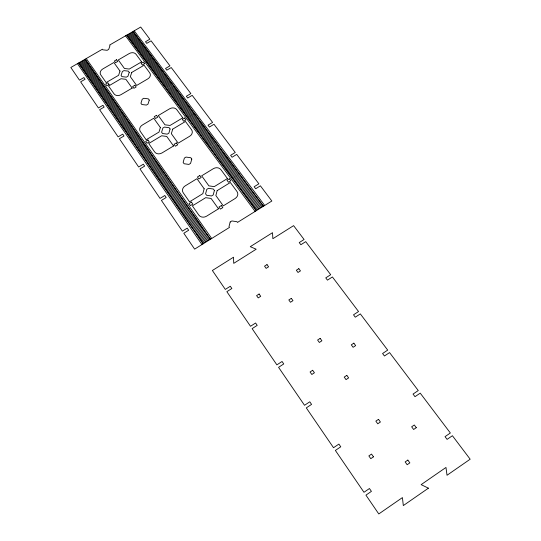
<?xml version="1.0" encoding="UTF-8"?>
<svg xmlns="http://www.w3.org/2000/svg" width="541" height="541" viewBox="0 0 541 541"><rect width="100%" height="100%" fill="white"/><g stroke="black" fill="none" stroke-linecap="round" stroke-linejoin="round"><path stroke-width="0.81" d="M199.129 237.932L206.412 233.401M252.12 204.985L259.267 200.542M199.859 238.987L207.149 234.456M252.877 206.013L260.032 201.563M200.589 240.048L207.879 235.511M253.634 207.041L260.796 202.584M201.32 241.11L208.616 236.566M254.398 208.069L261.56 203.612M202.05 242.172L209.353 237.627M255.156 209.096L262.324 204.633M202.787 243.234L210.091 238.682M255.92 210.131L263.088 205.661M192.616 228.478L199.866 223.994M245.344 195.822L252.464 191.413M193.333 229.526L200.589 225.029M246.094 196.836L253.215 192.42M194.057 230.574L201.313 226.07M246.845 197.85L253.966 193.435M194.78 231.616L202.036 227.119M247.595 198.865L254.723 194.442M195.504 232.671L202.767 228.16M248.346 199.879L255.48 195.457M196.227 233.719L203.49 229.208M249.097 200.9L256.231 196.471M196.951 234.767L204.221 230.256M249.854 201.921L256.989 197.485M197.675 235.822L204.951 231.305M250.605 202.943L257.753 198.506M198.405 236.877L205.681 232.353M251.362 203.964L258.51 199.521M186.178 219.146L193.394 214.689M238.655 186.767L245.736 182.391M186.888 220.173L194.104 215.717M239.393 187.768L246.48 183.392M187.599 221.208L194.821 216.752M240.136 188.768L247.223 184.386M188.315 222.243L195.538 217.78M240.873 189.769L247.967 185.387M189.032 223.277L196.261 218.807M241.617 190.777L248.711 186.388M189.742 224.319L196.978 219.842M242.361 191.785L249.462 187.389M190.459 225.354L197.695 220.877M243.105 192.792L250.213 188.396M191.176 226.395L198.419 221.911M243.849 193.8L250.956 189.397M191.893 227.436L199.142 222.953M244.6 194.807L251.707 190.405M179.869 209.989L187.044 205.573M232.096 177.888L239.142 173.553M180.518 210.936L187.7 206.52M232.772 178.8L239.825 174.466M181.228 211.957L188.41 207.534M233.502 179.795L240.556 175.453M181.932 212.978L189.12 208.555M234.239 180.789L241.293 176.44M182.635 214.006L189.83 209.577M234.97 181.776L242.03 177.428M183.345 215.027L190.54 210.591M235.707 182.77L242.774 178.422M184.048 216.055L191.25 211.619M236.437 183.771L243.511 179.409M184.758 217.083L191.96 212.64M237.174 184.765L244.248 180.403M185.468 218.111L192.677 213.668M237.918 185.766L244.992 181.397M173.587 200.873L180.728 196.498M225.556 169.042L232.569 164.741M174.276 201.881L181.424 197.499M226.28 170.016L233.299 165.715M174.973 202.889L182.128 198.506M227.004 170.997L234.023 166.696M175.669 203.896L182.824 199.514M227.727 171.977L234.753 167.669M176.366 204.911L183.527 200.522M228.451 172.958L235.484 168.643M177.069 205.925L184.231 201.529M229.181 173.938L236.214 169.624M177.766 206.939L184.934 202.537M229.905 174.926L236.944 170.604M178.462 207.954L185.637 203.551M230.635 175.913L237.675 171.585M179.166 208.968L186.341 204.559M231.365 176.9L238.405 172.565M167.372 191.866L174.479 187.524M219.098 160.298L226.077 156.038M168.062 192.86L175.176 188.518M219.815 161.265L226.794 156.998M168.745 193.854L175.866 189.512M220.525 162.232L227.518 157.965M169.434 194.855L176.555 190.506M221.242 163.199L228.234 158.932M170.124 195.856L177.252 191.5M221.959 164.173L228.958 159.893M170.814 196.856L177.942 192.495M222.676 165.14L229.675 160.86M171.504 197.857L178.638 193.495M223.399 166.114L230.398 161.833M172.2 198.858L179.335 194.496M224.116 167.088L231.122 162.8M172.89 199.866L180.031 195.497M224.833 168.062L231.846 163.774M160.562 181.979L167.629 177.678M212.011 150.709L218.956 146.483M161.238 182.959L168.312 178.658M212.714 151.663L219.66 147.436M161.915 183.94L168.995 179.639M213.418 152.616L220.37 148.383M162.591 184.927L169.678 180.62M214.128 153.57L221.08 149.336M163.274 185.915L170.361 181.6M214.831 154.53L221.796 150.29M163.957 186.902L171.044 182.588M215.541 155.49L222.507 151.243M164.64 187.889L171.734 183.568M216.251 156.444L223.217 152.204M165.323 188.883L172.417 184.555M216.961 157.411L223.933 153.157M166.006 189.877L173.106 185.543M217.671 158.371L224.643 154.117M166.689 190.865L173.796 186.537M218.388 159.331L225.36 155.078M154.456 173.12L161.489 168.86M205.661 142.107L212.572 137.928M155.125 174.087L162.165 169.827M206.358 143.054L213.269 138.861M155.794 175.061L162.841 170.794M207.054 143.994L213.972 139.801M156.464 176.035L163.51 171.761M207.751 144.941L214.676 140.748M157.133 177.008L164.187 172.735M208.447 145.887L215.379 141.688M157.81 177.989L164.863 173.708M209.151 146.834L216.082 142.628M158.533 179.037L165.593 174.75M209.901 147.855L216.833 143.642M159.21 180.018L166.27 175.724M210.605 148.802L217.543 144.589M159.886 180.992L166.953 176.704M211.308 149.756L218.246 145.536M147.808 163.477L154.807 159.25M198.743 132.748L205.621 128.602M148.464 164.437L155.47 160.21M199.433 133.681L206.31 129.529M149.127 165.397L156.133 161.164M200.116 134.614L207 130.455M149.789 166.358L156.802 162.124M200.806 135.548L207.697 131.389M150.452 167.318L157.472 163.078M201.495 136.481L208.386 132.315M151.122 168.285L158.134 164.038M202.192 137.414L209.083 133.248M151.784 169.245L158.804 164.998M202.882 138.354L209.78 134.182M152.447 170.212L159.473 165.965M203.572 139.287L210.476 135.115M153.117 171.179L160.15 166.926M204.268 140.227L211.173 136.048M153.786 172.146L160.819 167.893M204.965 141.167L211.869 136.988M141.898 154.902L148.863 150.716M192.596 124.43L199.44 120.318M142.547 155.849L149.519 151.656M193.272 125.35L200.123 121.231M143.203 156.802L150.175 152.603M193.955 126.269L200.806 122.151M143.859 157.749L150.838 153.549M194.638 127.196L201.489 123.071M144.515 158.702L151.494 154.496M195.315 128.116L202.178 123.99M145.171 159.656L152.156 155.45M195.998 129.042L202.861 124.91M145.827 160.609L152.819 156.396M196.687 129.968L203.551 125.83M146.489 161.563L153.482 157.35M197.37 130.895L204.241 126.756M147.145 162.516L154.144 158.297M198.053 131.821L204.931 127.676M135.453 145.556L142.384 141.411M185.894 115.361L192.697 111.284M136.102 146.496L143.034 142.344M186.564 116.268L193.374 112.19M136.745 147.429L143.683 143.277M187.233 117.174L194.05 113.096M137.346 148.302L144.285 144.143M187.862 118.019L194.679 113.935M137.996 149.242L144.941 145.076M188.532 118.932L195.355 114.841M138.645 150.182L145.59 146.016M189.208 119.845L196.031 115.754M139.294 151.122L146.246 146.949M189.884 120.758L196.714 116.66M139.943 152.068L146.895 147.889M190.56 121.678L197.391 117.573M140.592 153.008L147.551 148.829M191.237 122.591L198.074 118.486M141.242 153.955L148.207 149.769M191.913 123.51L198.757 119.399M129.049 136.264L135.947 132.153M179.227 106.34L186.003 102.296M129.691 137.191L136.582 133.072M179.889 107.233L186.665 103.189M130.327 138.117L137.225 133.999M180.552 108.132L187.335 104.082M130.963 139.044L137.867 134.919M181.215 109.032L187.998 104.981M131.605 139.97L138.51 135.845M181.884 109.931L188.667 105.88M132.241 140.897L139.152 136.765M182.547 110.837L189.336 106.773M132.883 141.83L139.801 137.691M183.216 111.737L190.013 107.673M133.526 142.756L140.444 138.618M183.886 112.643L190.682 108.572M134.168 143.69L141.093 139.551M184.549 113.549L191.352 109.478M134.81 144.623L141.735 140.477M185.218 114.455L192.028 110.378M122.726 127.094L129.583 123.017M172.64 97.427L179.382 93.424M123.355 128.007L130.219 123.923M173.296 98.313L180.038 94.303M123.984 128.92L130.848 124.836M173.952 99.199L180.701 95.189M124.613 129.833L131.483 125.749M174.608 100.092L181.357 96.075M125.248 130.746L132.119 126.655M175.264 100.978L182.019 96.961M125.877 131.666L132.755 127.575M175.926 101.87L182.682 97.847M126.513 132.586L133.39 128.488M176.582 102.763L183.345 98.733M127.149 133.505L134.026 129.4M177.238 103.656L184.008 99.625M127.777 134.425L134.668 130.32M177.901 104.548L184.67 100.511M128.413 135.345L135.304 131.233M178.564 105.441L185.333 101.404M116.437 117.965L123.26 113.928M166.094 88.568L172.802 84.599M117.099 118.932L123.93 114.888M166.79 89.508L173.499 85.532M117.722 119.831L124.552 115.788M167.433 90.381L174.148 86.404M118.344 120.738L125.181 116.687M168.082 91.26L174.797 87.277M118.973 121.644L125.81 117.586M168.731 92.139L175.453 88.156M119.595 122.55L126.432 118.493M169.38 93.018L176.102 89.028M120.217 123.456L127.061 119.392M170.03 93.897L176.758 89.907M120.846 124.362L127.69 120.298M170.686 94.776L177.414 90.787M121.468 125.269L128.325 121.204M171.335 95.662L178.07 91.666M122.097 126.181L128.954 122.11M171.991 96.541L178.726 92.545M109.654 108.132L116.443 104.129M159.034 79.013L165.702 75.084M110.269 109.018L117.059 105.015M159.676 79.879L166.344 75.943M110.885 109.911L117.674 105.901M160.312 80.744L166.986 76.802M111.5 110.804L118.29 106.793M160.954 81.61L167.629 77.667M112.109 111.689L118.912 107.679M161.59 82.475L168.271 78.526M112.724 112.589L119.527 108.565M162.232 83.341L168.92 79.392M113.346 113.482L120.149 109.458M162.875 84.213L169.563 80.257M113.962 114.374L120.771 110.35M163.517 85.079L170.212 81.123M114.577 115.274L121.387 111.243M164.16 85.951L170.855 81.989M115.199 116.166L122.009 112.136M164.802 86.824L171.504 82.861M115.815 117.066L122.638 113.035M165.451 87.696L172.153 83.727M103.574 99.307L110.323 95.344M152.704 70.445L159.338 66.55M104.176 100.186L110.932 96.217M153.333 71.297L159.974 67.395M104.785 101.066L111.541 97.089M153.962 72.149L160.603 68.247M105.394 101.945L112.149 97.968M154.598 73.008L161.238 69.099M105.995 102.824L112.758 98.847M155.226 73.86L161.874 69.951M106.604 103.703L113.373 99.727M155.862 74.719L162.51 70.803M107.213 104.589L113.982 100.606M156.491 75.578L163.145 71.655M107.821 105.475L114.597 101.485M157.127 76.437L163.788 72.514M108.437 106.361L115.213 102.364M157.762 77.295L164.423 73.366M109.045 107.246L115.828 103.25M158.398 78.154L165.066 74.225M97.008 89.786L103.723 85.857M145.867 61.194L152.467 57.332M97.563 90.59L104.278 86.661M146.449 61.978L153.049 58.11M98.164 91.456L104.88 87.52M147.071 62.817L153.671 58.949M98.76 92.322L105.481 88.386M147.693 63.662L154.3 59.794M99.361 93.194L106.083 89.251M148.315 64.507L154.929 60.633M99.963 94.066L106.685 90.117M148.937 65.353L155.551 61.471M100.558 94.932L107.294 90.989M149.566 66.198L156.18 62.316M101.16 95.804L107.896 91.855M150.188 67.043L156.809 63.162M101.762 96.683L108.504 92.727M150.817 67.896L157.445 64.007M102.364 97.556L109.106 93.6M151.446 68.741L158.073 64.852M102.973 98.428L109.715 94.472M152.075 69.593L158.702 65.698M90.496 80.332L97.17 76.443M139.084 52.01L145.644 48.183M91.084 81.184L97.759 77.295M139.693 52.842L146.259 49.015M91.672 82.043L98.354 78.147M140.308 53.674L146.875 49.84M92.261 82.895L98.949 79M140.924 54.506L147.497 50.671M92.856 83.754L99.544 79.852M141.539 55.338L148.112 51.496M93.444 84.612L100.139 80.704M142.155 56.169L148.734 52.328M94.039 85.471L100.734 81.563M142.77 57.008L149.357 53.16M94.634 86.33L101.329 82.421M143.392 57.84L149.979 53.992M95.223 87.196L101.924 83.28M144.007 58.678L150.594 54.83M95.818 88.055L102.526 84.139M144.63 59.517L151.223 55.662M96.413 88.92L103.121 84.998M145.245 60.355L151.845 56.501M84.646 71.845L91.287 67.99M132.991 43.767L139.517 39.973M85.228 72.69L91.869 68.829M133.593 44.585L140.126 40.791M85.809 73.535L92.457 69.674M134.202 45.403L140.734 41.61M86.391 74.381L93.045 70.513M134.81 46.228L141.35 42.428M86.973 75.226L93.627 71.358M135.419 47.053L141.958 43.246M87.561 76.078L94.215 72.203M136.028 47.879L142.574 44.064M88.142 76.923L94.803 73.049M136.636 48.704L143.182 44.889M88.731 77.776L95.399 73.894M137.245 49.529L143.798 45.708M89.319 78.628L95.987 74.739M137.854 50.354L144.413 46.533M89.907 79.48L96.575 75.591M138.469 51.179L145.029 47.358M78.864 63.459L85.471 59.638M126.966 35.618L133.465 31.858M79.439 64.298L86.053 60.47M127.568 36.43L134.067 32.663M80.014 65.13L86.628 61.302M128.17 37.241L134.668 33.474M80.589 65.968L87.209 62.134M128.765 38.053L135.277 34.279M81.17 66.8L87.791 62.966M129.367 38.864L135.879 35.091M81.745 67.639L88.372 63.797M129.968 39.682L136.481 35.902M82.327 68.477L88.954 64.636M130.57 40.494L137.089 36.714M82.901 69.322L89.536 65.475M131.172 41.312L137.698 37.525M83.483 70.161L90.117 66.313M131.781 42.13L138.3 38.343M84.065 70.999L90.699 67.152M132.383 42.949L138.909 39.155M134.229 30.796L264.691 205.472M133.147 31.425L263.501 206.216M126.648 35.185L256.326 210.679M125.566 35.814L255.129 211.43M86.262 58.556L211.7 238.493M85.16 59.192L210.483 239.25M78.56 63.013L203.179 243.802M77.458 63.655L201.955 244.566M230.182 221.999L228.992 226.645L229.526 227.382L194.632 249.13L183.805 233.245L188.653 230.243L187.22 228.153L182.378 231.149L161.421 200.407L166.188 197.499L164.816 195.497L160.055 198.405L139.97 168.927L144.65 166.107L143.338 164.187L138.658 167.007L119.385 138.726L123.99 135.987L122.726 134.141L118.127 136.88L99.618 109.728L104.149 107.057L102.939 105.292L98.415 107.95L80.623 81.853L85.079 79.263L83.916 77.559L79.466 80.149L70.83 67.483L102.384 49.224L102.797 49.806L107.145 50.299L108.694 49.4L109.992 45.647L109.573 45.065L140.707 27.05L149.857 39.195L145.509 41.725L146.739 43.368L151.095 40.832L169.955 65.853L165.532 68.45L166.811 70.161L171.24 67.551L190.851 93.573L186.361 96.251L187.693 98.022L192.183 95.344L212.599 122.428L208.035 125.181L209.421 127.027L213.993 124.274L235.261 152.488L230.615 155.321L232.062 157.242L236.708 154.401L258.882 183.818L254.155 186.74L255.663 188.748L260.39 185.82L271.839 201.015L237.465 222.432L236.938 221.695L231.886 220.944L230.182 221.999M217.157 190.621L215.852 195.531L223.277 205.85L235.193 198.473A5.64 4.93 -16.2 0 0 236.978 191.5L230.358 182.5L217.157 190.621M214.405 190.452L213.208 194.929L211.524 195.964L206.594 195.254L205.58 193.834L206.79 189.364L208.468 188.336L213.384 189.032L214.405 190.452M204.167 188.768L202.834 193.658L189.539 201.82L183.216 192.779A5.593 4.828 -20.2 0 1 185.164 185.901L196.958 178.692L204.167 188.768M191.791 159.081L190.56 163.402L188.91 164.41L184.109 163.747L183.135 162.381L184.373 158.073L186.023 157.079L190.811 157.729L191.791 159.081M172.707 129.13L171.348 133.695L178.178 143.182L189.702 136.237A5.41 4.531 -18.3 0 0 191.568 129.752L185.475 121.475L172.707 129.13M170.09 128.995L168.846 133.16L167.223 134.134L162.537 133.519L161.603 132.214L162.868 128.055L164.484 127.088L169.15 127.69L170.09 128.995M160.379 127.534L158.993 132.078L146.144 139.767L140.329 131.449A5.369 4.443 -21.1 0 1 142.337 125.052L153.739 118.256L160.379 127.534M149.262 100.105L147.991 104.129L146.395 105.076L141.83 104.501L140.937 103.25L142.215 99.233L143.805 98.293L148.356 98.854L149.262 100.105M131.734 72.447L130.34 76.7L136.643 85.458L147.788 78.898A5.2 4.179 -19.5 0 0 149.715 72.852L144.095 65.211L131.734 72.447M129.238 72.345L127.96 76.227L126.384 77.147L121.935 76.619L121.069 75.415L122.367 71.534L123.93 70.621L128.373 71.142L129.238 72.345M120.001 71.074L118.58 75.307L106.151 82.577L100.775 74.895A5.167 4.098 -21.6 0 1 102.831 68.93L113.874 62.499L120.001 71.074M428.411 488.178L403.315 505.585L402.423 497.592L378.788 513.95L365.932 495.137L371.417 491.37L369.456 488.516L363.978 492.283L335.379 450.437L340.756 446.805L338.889 444.093L333.52 447.718L306.294 407.887L311.569 404.384L309.79 401.801L304.522 405.297L278.568 367.332L283.748 363.944L282.057 361.483L276.884 364.857L252.12 328.637L257.205 325.364L255.589 323.011L250.503 326.277L226.855 291.673L231.852 288.509L230.304 286.257L225.313 289.415L212.383 270.5L233.516 257.212L233.732 263.359L256.184 249.212L250.267 246.676L272.515 232.684L272.86 238.709L293.607 225.638L304.089 239.501L299.227 242.578L300.857 244.735L305.719 241.651L330.7 274.706L325.756 277.885L327.454 280.143L332.404 276.958L358.541 311.535L353.51 314.821L355.288 317.188L360.326 313.895L387.701 350.108L382.575 353.51L384.435 355.992L389.567 352.583L418.267 390.548L413.047 394.071L415.001 396.675L420.229 393.145L450.355 432.996L445.033 436.648L447.082 439.38L452.411 435.721L470.17 459.208L447.022 475.262L445.973 467.451L421.141 484.635L428.411 488.178M407.853 460.087L405.155 461.94L407.157 464.726L409.855 462.873L407.853 460.087M373.479 456.834L370.781 458.673L368.847 455.914L371.545 454.082L373.479 456.834M416.286 427.681L413.628 429.486L411.647 426.802L414.298 424.996L416.286 427.681M378.497 419.349L375.846 421.135L377.76 423.799L380.411 422.007L378.497 419.349M346.815 375.373L344.211 377.097L346.03 379.62L348.634 377.895L346.815 375.373M312.664 370.274L310.074 371.978L311.826 374.48L314.422 372.769L312.664 370.274M353.855 343.163L351.298 344.847L353.097 347.295L355.653 345.604L353.855 343.163M320.157 338.375L317.601 340.046L319.339 342.46L321.895 340.789L320.157 338.375M291.315 298.348L288.813 299.957L290.47 302.263L292.972 300.654L291.315 298.348M259.098 294.02L256.596 295.616L258.199 297.902L260.701 296.299L259.098 294.02M298.821 268.667L296.353 270.243L297.996 272.468L300.465 270.892L298.821 268.667M267.004 264.603L264.535 266.165L266.125 268.377L268.593 266.808L267.004 264.603M221.35 205.566L218.956 207.041L220.424 209.09L222.818 207.609L221.35 205.566M218.496 208.806L206.506 216.224A5.674 4.977 -19.7 0 1 198.811 215.075L192.38 205.871L205.695 197.681L211.098 198.459L218.496 208.806M191.44 202.097L189.059 203.565L190.473 205.594L192.86 204.126L191.44 202.097M229.35 178.8L226.997 180.248L228.451 182.229L230.811 180.782L229.35 178.8M227.443 178.537L214.27 186.631L208.894 185.867L201.665 175.818L213.397 168.65A5.559 4.788 -17.1 0 1 220.938 169.691L227.443 178.537M199.785 175.555L197.431 176.988L198.845 178.956L201.198 177.516L199.785 175.555M176.352 142.939L174.04 144.332L175.392 146.212L177.698 144.819L176.352 142.939M173.56 145.969L161.975 152.954A5.444 4.571 -20.9 0 1 154.672 151.96L148.755 143.5L161.631 135.777L166.756 136.454L173.56 145.969M182.79 117.823L170.05 125.451L164.951 124.795L158.29 115.544L169.637 108.782A5.336 4.409 -18.8 0 1 176.799 109.681L182.79 117.823M147.95 140.011L145.644 141.39L146.949 143.257L149.255 141.87L147.95 140.011M184.596 118.053L182.324 119.419L183.663 121.245L185.942 119.879L184.596 118.053M156.505 115.314L154.232 116.673L155.531 118.486L157.803 117.126L156.505 115.314M134.898 85.248L132.667 86.56L133.911 88.298L136.149 86.979L134.898 85.248M132.166 88.088L120.961 94.682A5.234 4.213 -21.5 0 1 114.016 93.83L108.558 86.019L121.015 78.729L125.891 79.304L132.166 88.088M109.072 84.504L106.834 85.816L105.637 84.092L107.869 82.787L109.072 84.504M144.575 63.716L142.371 65.008L141.127 63.324L143.331 62.032L144.575 63.716M141.614 61.836L129.279 69.052L124.43 68.484L118.276 59.936L129.258 53.545A5.133 4.071 -19.8 0 1 136.075 54.31L141.614 61.836M116.579 59.74L114.374 61.025L115.571 62.695L117.776 61.41L116.579 59.74"/></g></svg>
